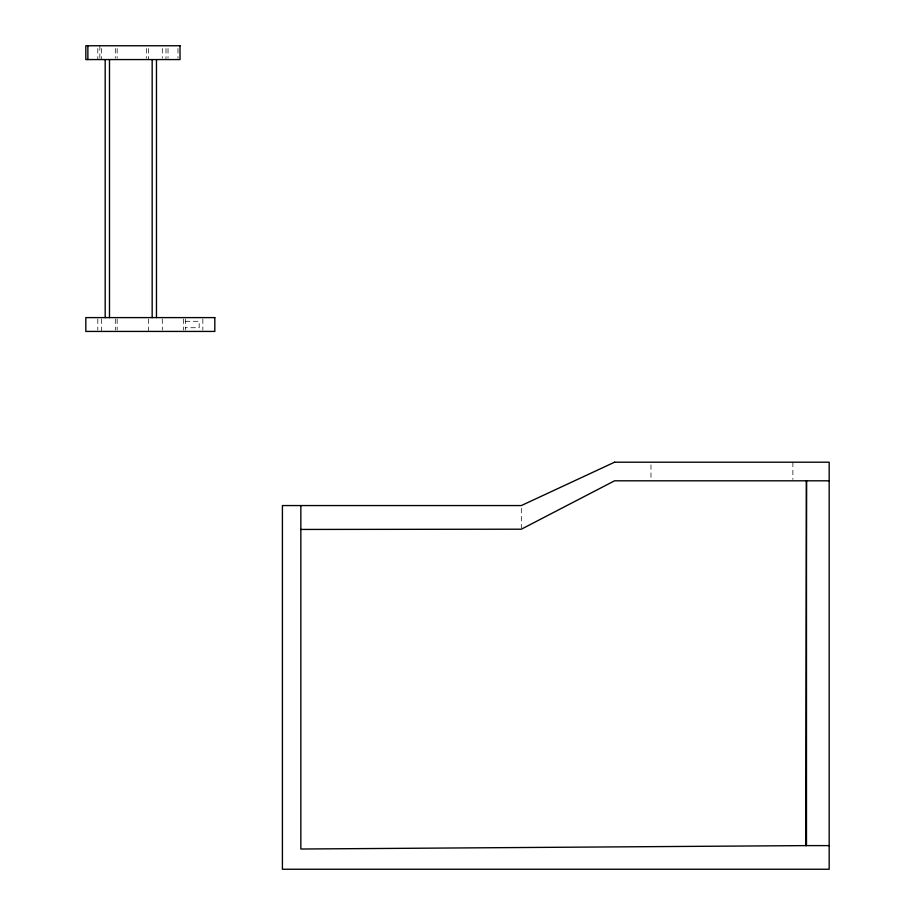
<?xml version="1.0" encoding="UTF-8"?>
<svg xmlns="http://www.w3.org/2000/svg" width="915" height="915" viewBox="0 0 915 915"><rect width="100%" height="100%" fill="white"/><g stroke="black" fill="none" stroke-linecap="round" stroke-linejoin="round"><path stroke-width="0.69" stroke-dasharray="4.58 3.43" d="M185.333 321.291L199.161 321.291L199.161 327.742L185.333 327.742M792.882 462.201L792.882 479.483M650.977 464.854L650.977 479.483M521.321 508.34L521.321 527.806M202.844 318.992L202.844 330.041M185.333 318.992L185.333 330.041M183.492 318.992L183.492 330.041M177.968 48.518L177.968 58.194M168.028 48.518L168.028 58.194M165.992 48.518L165.992 59.566M162.31 48.518L162.31 58.194M162.298 318.992L162.298 330.041M148.482 48.518L148.482 59.566M148.482 318.992L148.482 331.424M146.64 48.518L146.64 58.194M117.154 48.518L117.154 58.194M117.154 318.992L117.154 330.041M115.313 48.518L115.313 58.194M115.313 318.992L115.313 330.041M101.496 48.518L101.496 59.566M101.485 318.992L101.485 331.424M99.849 45.75L99.849 58.194M97.802 48.518L97.802 59.566M97.802 318.992L97.802 330.041"/><path stroke-width="1.37" d="M805.921 841.811L805.772 845.609L300.841 849.017L300.841 505.56M300.841 529.442L521.321 529.202L614.56 480.81L829.173 480.81M829.173 845.609L805.772 845.609L806.481 480.81L806.481 845.609M156.476 59.612L156.476 317.608M152.165 59.612L152.165 317.608M109.491 59.612L109.491 317.608M105.179 59.612L105.179 317.608M87.874 45.75L87.874 59.566M614.56 462.201L521.321 505.56L282.415 505.56L282.415 869.25L829.173 869.25L829.173 462.201L614.56 462.201M180.015 45.75L85.827 45.75L85.827 59.566L180.015 59.566L180.015 45.75M214.819 317.608L85.827 317.608L85.827 331.424L214.819 331.424L214.819 317.608"/></g></svg>
